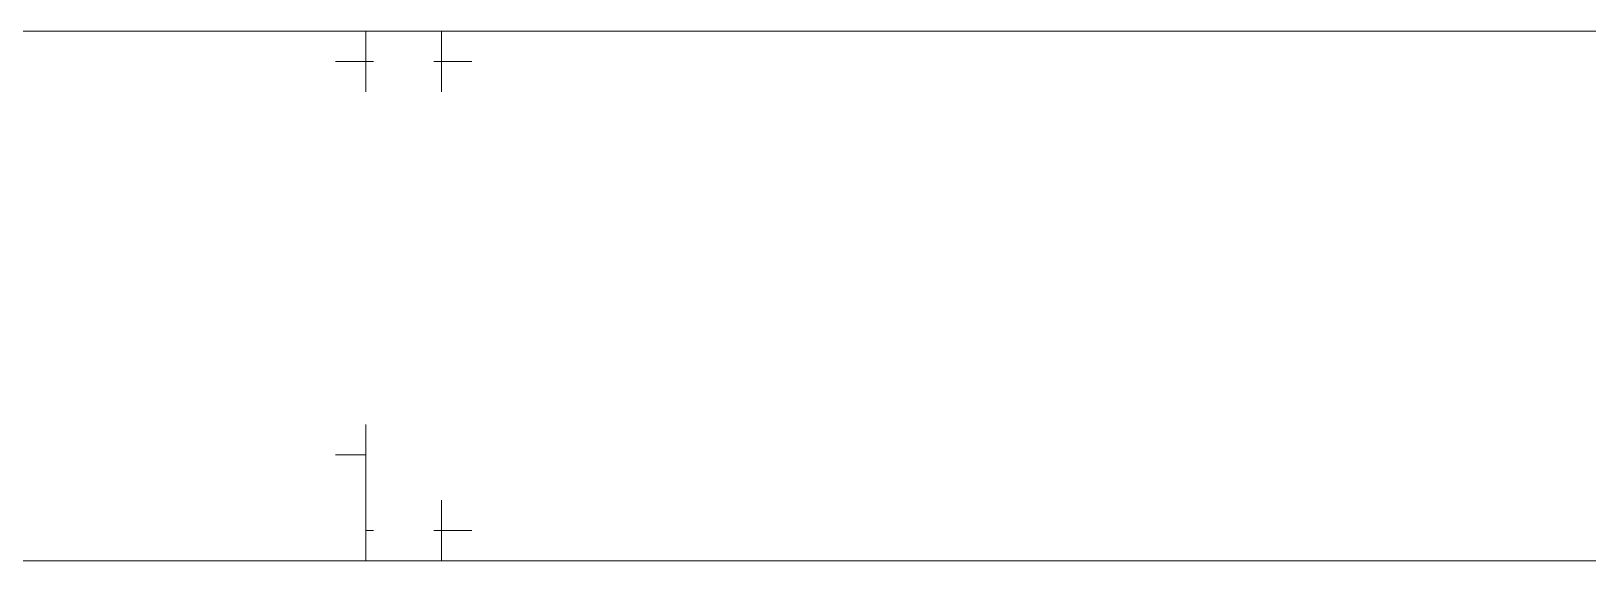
# Model space of a CAD drawing. Header units: millimetres. Extents: x -215 to 209, y -32 to 72.
# Drawn here: x -112.2 to -9.3, y 26.8 to 61.8 of the extents above; entities that cross this region are included whole.
import ezdxf

# ---------------------------------------------------------------- set-up
doc = ezdxf.new("R2010")
doc.units = ezdxf.units.MM
doc.header["$MEASUREMENT"] = 0
doc.layers.add('Layer 1', color=7, linetype='Continuous')

msp = doc.modelspace()

# ---------------------------------------------------------------- linework, layer by layer
at = {"layer": 'Layer 1', "color": 250, "lineweight": 20}
for points, knots in [([(-92.0812, 59.8455), (-92.0812, 59.8455), (-90.0812, 59.8455), (-90.0812, 59.8455), (-90.0812, 59.8455), (-90.0812, 59.8455), (-90.0812, 61.8455), (-90.0812, 61.8455), (-90.0812, 61.8455), (-90.0812, 61.8455), (-210.0813, 61.8455), (-210.0813, 61.8455), (-210.0813, 61.8455), (-210.0813, 61.8455), (-210.0813, 59.8455), (-210.0813, 59.8455), (-210.0813, 59.8455), (-210.0813, 59.8455), (-208.0813, 59.8455), (-208.0813, 59.8455)], [0, 0, 0, 0, 0.16666667, 0.16666667, 0.16666667, 0.16666667, 0.33333333, 0.33333333, 0.33333333, 0.33333333, 0.5, 0.5, 0.5, 0.5, 0.66666667, 0.66666667, 0.66666667, 0.66666667, 1, 1, 1, 1]), ([(-85.5812, 59.8455), (-85.5812, 59.8455), (-85.0812, 59.8455), (-85.0812, 59.8455), (-85.0812, 59.8455), (-85.0812, 59.8455), (-85.0812, 61.8455), (-85.0812, 61.8455), (-85.0812, 61.8455), (-85.0812, 61.8455), (-90.0812, 61.8455), (-90.0812, 61.8455), (-90.0812, 61.8455), (-90.0812, 61.8455), (-90.0812, 59.8455), (-90.0812, 59.8455), (-90.0812, 59.8455), (-90.0812, 59.8455), (-89.5812, 59.8455), (-89.5812, 59.8455)], [0, 0, 0, 0, 0.16666667, 0.16666667, 0.16666667, 0.16666667, 0.33333333, 0.33333333, 0.33333333, 0.33333333, 0.5, 0.5, 0.5, 0.5, 0.66666667, 0.66666667, 0.66666667, 0.66666667, 1, 1, 1, 1]), ([(-90.0812, 61.3455), (-90.0812, 61.3455), (-90.0812, 61.8455), (-90.0812, 61.8455), (-90.0812, 61.8455), (-90.0812, 61.8455), (-85.0812, 61.8455), (-85.0812, 61.8455), (-85.0812, 61.8455), (-85.0812, 61.8455), (-85.0812, 61.3455), (-85.0812, 61.3455)], [0, 0, 0, 0, 0.25, 0.25, 0.25, 0.25, 0.5, 0.5, 0.5, 0.5, 1, 1, 1, 1]), ([(-5.0812, 59.8455), (-5.0812, 59.8455), (-3.0812, 59.8455), (-3.0812, 59.8455), (-3.0812, 59.8455), (-3.0812, 59.8455), (-3.0812, 61.8455), (-3.0812, 61.8455), (-3.0812, 61.8455), (-3.0812, 61.8455), (-85.0812, 61.8455), (-85.0812, 61.8455), (-85.0812, 61.8455), (-85.0812, 61.8455), (-85.0812, 59.8455), (-85.0812, 59.8455), (-85.0812, 59.8455), (-85.0812, 59.8455), (-83.0812, 59.8455), (-83.0812, 59.8455)], [0, 0, 0, 0, 0.16666667, 0.16666667, 0.16666667, 0.16666667, 0.33333333, 0.33333333, 0.33333333, 0.33333333, 0.5, 0.5, 0.5, 0.5, 0.66666667, 0.66666667, 0.66666667, 0.66666667, 1, 1, 1, 1]), ([(-90.0812, 60.3455), (-90.0812, 60.3455), (-90.0812, 59.8455), (-90.0812, 59.8455), (-90.0812, 59.8455), (-90.0812, 59.8455), (-92.0812, 59.8455), (-92.0812, 59.8455)], [0, 0, 0, 0, 0.33333333, 0.33333333, 0.33333333, 0.33333333, 1, 1, 1, 1]), ([(-92.0812, 59.8455), (-92.0812, 59.8455), (-90.0812, 59.8455), (-90.0812, 59.8455), (-90.0812, 59.8455), (-90.0812, 59.8455), (-90.0812, 57.8455), (-90.0812, 57.8455)], [0, 0, 0, 0, 0.33333333, 0.33333333, 0.33333333, 0.33333333, 1, 1, 1, 1]), ([(-89.5812, 59.8455), (-89.5812, 59.8455), (-90.0812, 59.8455), (-90.0812, 59.8455), (-90.0812, 59.8455), (-90.0812, 59.8455), (-90.0812, 60.3455), (-90.0812, 60.3455)], [0, 0, 0, 0, 0.33333333, 0.33333333, 0.33333333, 0.33333333, 1, 1, 1, 1]), ([(-90.0812, 57.8455), (-90.0812, 57.8455), (-90.0812, 59.8455), (-90.0812, 59.8455), (-90.0812, 59.8455), (-90.0812, 59.8455), (-89.5812, 59.8455), (-89.5812, 59.8455)], [0, 0, 0, 0, 0.33333333, 0.33333333, 0.33333333, 0.33333333, 1, 1, 1, 1]), ([(-90.0812, 57.8455), (-90.0812, 57.8455), (-90.0812, 59.8455), (-90.0812, 59.8455), (-90.0812, 59.8455), (-90.0812, 59.8455), (-89.5812, 59.8455), (-89.5812, 59.8455)], [0, 0, 0, 0, 0.33333333, 0.33333333, 0.33333333, 0.33333333, 1, 1, 1, 1]), ([(-85.0812, 60.3455), (-85.0812, 60.3455), (-85.0812, 59.8455), (-85.0812, 59.8455), (-85.0812, 59.8455), (-85.0812, 59.8455), (-85.5812, 59.8455), (-85.5812, 59.8455)], [0, 0, 0, 0, 0.33333333, 0.33333333, 0.33333333, 0.33333333, 1, 1, 1, 1]), ([(-85.5812, 59.8455), (-85.5812, 59.8455), (-85.0812, 59.8455), (-85.0812, 59.8455), (-85.0812, 59.8455), (-85.0812, 59.8455), (-85.0812, 57.8455), (-85.0812, 57.8455)], [0, 0, 0, 0, 0.33333333, 0.33333333, 0.33333333, 0.33333333, 1, 1, 1, 1]), ([(-85.5812, 59.8455), (-85.5812, 59.8455), (-85.0812, 59.8455), (-85.0812, 59.8455), (-85.0812, 59.8455), (-85.0812, 59.8455), (-85.0812, 57.8455), (-85.0812, 57.8455)], [0, 0, 0, 0, 0.33333333, 0.33333333, 0.33333333, 0.33333333, 1, 1, 1, 1]), ([(-83.0812, 59.8455), (-83.0812, 59.8455), (-85.0812, 59.8455), (-85.0812, 59.8455), (-85.0812, 59.8455), (-85.0812, 59.8455), (-85.0812, 60.3455), (-85.0812, 60.3455)], [0, 0, 0, 0, 0.33333333, 0.33333333, 0.33333333, 0.33333333, 1, 1, 1, 1]), ([(-85.0811, 57.8455), (-85.0811, 57.8455), (-85.0811, 59.8455), (-85.0811, 59.8455), (-85.0811, 59.8455), (-85.0811, 59.8455), (-83.0812, 59.8455), (-83.0812, 59.8455)], [0, 0, 0, 0, 0.33333333, 0.33333333, 0.33333333, 0.33333333, 1, 1, 1, 1]), ([(-90.0812, 35.8455), (-90.0812, 35.8455), (-90.0812, 33.8455), (-90.0812, 33.8455), (-90.0812, 33.8455), (-90.0812, 33.8455), (-92.0812, 33.8455), (-92.0812, 33.8455)], [0, 0, 0, 0, 0.33333333, 0.33333333, 0.33333333, 0.33333333, 1, 1, 1, 1]), ([(-89.5812, 28.8455), (-89.5812, 28.8455), (-90.0812, 28.8455), (-90.0812, 28.8455), (-90.0812, 28.8455), (-90.0812, 28.8455), (-90.0812, 35.8455), (-90.0812, 35.8455)], [0, 0, 0, 0, 0.33333333, 0.33333333, 0.33333333, 0.33333333, 1, 1, 1, 1]), ([(-89.5812, 28.8455), (-89.5812, 28.8455), (-90.0812, 28.8455), (-90.0812, 28.8455), (-90.0812, 28.8455), (-90.0812, 28.8455), (-90.0812, 35.8455), (-90.0812, 35.8455)], [0, 0, 0, 0, 0.33333333, 0.33333333, 0.33333333, 0.33333333, 1, 1, 1, 1]), ([(-92.0812, 33.8455), (-92.0812, 33.8455), (-90.0812, 33.8455), (-90.0812, 33.8455), (-90.0812, 33.8455), (-90.0812, 33.8455), (-90.0812, 28.3455), (-90.0812, 28.3455)], [0, 0, 0, 0, 0.33333333, 0.33333333, 0.33333333, 0.33333333, 1, 1, 1, 1]), ([(-85.0812, 30.8455), (-85.0812, 30.8455), (-85.0812, 28.8455), (-85.0812, 28.8455), (-85.0812, 28.8455), (-85.0812, 28.8455), (-85.5812, 28.8455), (-85.5812, 28.8455)], [0, 0, 0, 0, 0.33333333, 0.33333333, 0.33333333, 0.33333333, 1, 1, 1, 1]), ([(-85.0812, 30.8455), (-85.0812, 30.8455), (-85.0812, 28.8455), (-85.0812, 28.8455), (-85.0812, 28.8455), (-85.0812, 28.8455), (-85.5812, 28.8455), (-85.5812, 28.8455)], [0, 0, 0, 0, 0.33333333, 0.33333333, 0.33333333, 0.33333333, 1, 1, 1, 1]), ([(-83.0812, 28.8455), (-83.0812, 28.8455), (-85.0811, 28.8455), (-85.0811, 28.8455), (-85.0811, 28.8455), (-85.0811, 28.8455), (-85.0811, 30.8455), (-85.0811, 30.8455)], [0, 0, 0, 0, 0.33333333, 0.33333333, 0.33333333, 0.33333333, 1, 1, 1, 1]), ([(-210.0813, 28.8455), (-210.0813, 28.8455), (-210.0813, 26.8455), (-210.0813, 26.8455), (-210.0813, 26.8455), (-210.0813, 26.8455), (-90.0812, 26.8455), (-90.0812, 26.8455), (-90.0812, 26.8455), (-90.0812, 26.8455), (-90.0812, 28.8455), (-90.0812, 28.8455)], [0, 0, 0, 0, 0.25, 0.25, 0.25, 0.25, 0.5, 0.5, 0.5, 0.5, 1, 1, 1, 1]), ([(-89.5812, 28.8455), (-89.5812, 28.8455), (-90.0812, 28.8455), (-90.0812, 28.8455), (-90.0812, 28.8455), (-90.0812, 28.8455), (-90.0812, 26.8455), (-90.0812, 26.8455), (-90.0812, 26.8455), (-90.0812, 26.8455), (-85.0812, 26.8455), (-85.0812, 26.8455), (-85.0812, 26.8455), (-85.0812, 26.8455), (-85.0812, 28.8455), (-85.0812, 28.8455), (-85.0812, 28.8455), (-85.0812, 28.8455), (-85.5812, 28.8455), (-85.5812, 28.8455)], [0, 0, 0, 0, 0.16666667, 0.16666667, 0.16666667, 0.16666667, 0.33333333, 0.33333333, 0.33333333, 0.33333333, 0.5, 0.5, 0.5, 0.5, 0.66666667, 0.66666667, 0.66666667, 0.66666667, 1, 1, 1, 1]), ([(-90.0812, 28.3455), (-90.0812, 28.3455), (-90.0812, 28.8455), (-90.0812, 28.8455), (-90.0812, 28.8455), (-90.0812, 28.8455), (-89.5812, 28.8455), (-89.5812, 28.8455)], [0, 0, 0, 0, 0.33333333, 0.33333333, 0.33333333, 0.33333333, 1, 1, 1, 1]), ([(-85.5812, 28.8455), (-85.5812, 28.8455), (-85.0812, 28.8455), (-85.0812, 28.8455), (-85.0812, 28.8455), (-85.0812, 28.8455), (-85.0812, 28.3455), (-85.0812, 28.3455)], [0, 0, 0, 0, 0.33333333, 0.33333333, 0.33333333, 0.33333333, 1, 1, 1, 1]), ([(-85.0812, 28.3455), (-85.0812, 28.3455), (-85.0812, 28.8455), (-85.0812, 28.8455), (-85.0812, 28.8455), (-85.0812, 28.8455), (-83.0812, 28.8455), (-83.0812, 28.8455)], [0, 0, 0, 0, 0.33333333, 0.33333333, 0.33333333, 0.33333333, 1, 1, 1, 1]), ([(-83.0812, 28.8455), (-83.0812, 28.8455), (-85.0811, 28.8455), (-85.0811, 28.8455), (-85.0811, 28.8455), (-85.0811, 28.8455), (-85.0811, 26.8455), (-85.0811, 26.8455), (-85.0811, 26.8455), (-85.0811, 26.8455), (-3.0811, 26.8455), (-3.0811, 26.8455), (-3.0811, 26.8455), (-3.0811, 26.8455), (-3.0811, 28.8455), (-3.0811, 28.8455), (-3.0811, 28.8455), (-3.0811, 28.8455), (-4.9077, 28.8455), (-4.9077, 28.8455)], [0, 0, 0, 0, 0.16666667, 0.16666667, 0.16666667, 0.16666667, 0.33333333, 0.33333333, 0.33333333, 0.33333333, 0.5, 0.5, 0.5, 0.5, 0.66666667, 0.66666667, 0.66666667, 0.66666667, 1, 1, 1, 1]), ([(-85.0812, 26.8455), (-85.0812, 26.8455), (-90.0812, 26.8455), (-90.0812, 26.8455), (-90.0812, 26.8455), (-90.0812, 26.8455), (-90.0812, 27.3455), (-90.0812, 27.3455)], [0, 0, 0, 0, 0.33333333, 0.33333333, 0.33333333, 0.33333333, 1, 1, 1, 1])]:
    msp.add_open_spline(points, degree=3, knots=knots, dxfattribs=at)
for points in [[(-90.0812, 61.8455), (-90.0812, 61.8455), (-90.0812, 61.3455), (-90.0812, 61.3455)], [(-85.0812, 61.8455), (-85.0812, 61.8455), (-85.0812, 61.3455), (-85.0812, 61.3455)], [(-92.0812, 59.8455), (-92.0812, 59.8455), (-90.0812, 59.8455), (-90.0812, 59.8455)], [(-90.0812, 60.3455), (-90.0812, 60.3455), (-90.0812, 59.8455), (-90.0812, 59.8455)], [(-90.0812, 59.8455), (-90.0812, 59.8455), (-89.5812, 59.8455), (-89.5812, 59.8455)], [(-90.0812, 57.8455), (-90.0812, 57.8455), (-90.0812, 59.8455), (-90.0812, 59.8455)], [(-85.5812, 59.8455), (-85.5812, 59.8455), (-85.0812, 59.8455), (-85.0812, 59.8455)], [(-85.0812, 60.3455), (-85.0812, 60.3455), (-85.0812, 59.8455), (-85.0812, 59.8455)], [(-85.0812, 59.8455), (-85.0812, 59.8455), (-83.0812, 59.8455), (-83.0812, 59.8455)], [(-85.0812, 57.8455), (-85.0812, 57.8455), (-85.0812, 59.8455), (-85.0812, 59.8455)], [(-90.0812, 33.8455), (-90.0812, 33.8455), (-90.0812, 35.8455), (-90.0812, 35.8455)], [(-92.0812, 33.8455), (-92.0812, 33.8455), (-90.0812, 33.8455), (-90.0812, 33.8455)], [(-85.0812, 28.8455), (-85.0812, 28.8455), (-85.0812, 30.8455), (-85.0812, 30.8455)], [(-90.0812, 28.8455), (-90.0812, 28.8455), (-90.0812, 28.3455), (-90.0812, 28.3455)], [(-90.0812, 28.8455), (-90.0812, 28.8455), (-89.5812, 28.8455), (-89.5812, 28.8455)], [(-85.5812, 28.8455), (-85.5812, 28.8455), (-85.0812, 28.8455), (-85.0812, 28.8455)], [(-85.0812, 28.8455), (-85.0812, 28.8455), (-83.0812, 28.8455), (-83.0812, 28.8455)], [(-85.0812, 28.8455), (-85.0812, 28.8455), (-85.0812, 28.3455), (-85.0812, 28.3455)], [(-90.0812, 28.3455), (-90.0812, 28.3455), (-90.0812, 27.3455), (-90.0812, 27.3455)], [(-90.0812, 27.3455), (-90.0812, 27.3455), (-90.0812, 26.8455), (-90.0812, 26.8455)], [(-85.0812, 27.3455), (-85.0812, 27.3455), (-85.0812, 26.8455), (-85.0812, 26.8455)]]:
    msp.add_open_spline(points, degree=3, dxfattribs=at)

doc.saveas('drawing.dxf')
